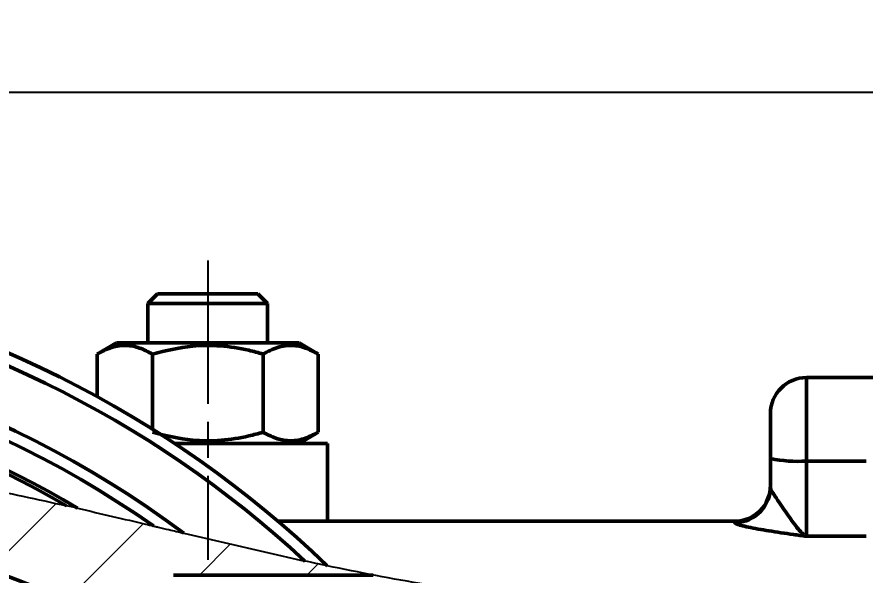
# Model space of a CAD drawing. Header units: millimetres. Extents: x 5395 to 6471, y 1829 to 2617.
# Drawn here: x 5933.9 to 6004.7, y 2026.7 to 2073.4 of the extents above; entities that cross this region are included whole.
import ezdxf

# ---------------------------------------------------------------- set-up
doc = ezdxf.new("R2010")
doc.units = ezdxf.units.MM
doc.linetypes.add('AM_ISO08W050', pattern=[18, 12, -1.5, 3, -1.5])
for name, color, linetype, lineweight in [('AM_5', 3, 'Continuous', 25), ('AM_7', 4, 'AM_ISO08W050', 25), ('AM_BOR', 7, 'Continuous', 50), ('剖面线', 5, 'Continuous', 20)]:
    doc.layers.add(name, color=color, linetype=linetype, lineweight=lineweight)
doc.styles.add('工程字', font='gbenor.shx', dxfattribs={"width": 0.707, "bigfont": 'hztxt.shx'})
doc.dimstyles.new('AM_GB$0', dxfattribs={"dimtxt": 3.5, "dimasz": 2.5, "dimexe": 1, "dimexo": 1, "dimgap": 0.5, "dimtad": 1, "dimdsep": 46, "dimtxsty": '工程字', "dimcen": 0, "dimclrd": 256, "dimclre": 256, "dimclrt": 2, "dimadec": 0, "dimazin": 2, "dimtp": 0.1, "dimtm": 0.1, "dimtfac": 0.71, "dimtmove": 0, "dimatfit": 3, "dimfxl": 0, "dimlwd": -1, "dimlwe": -1, "dimarcsym": 0})

# ---------------------------------------------------------------- blocks, each defined once
blk = doc.blocks.new('*D18')
at = {"layer": 'AM_5', "transparency": 16777216}
for p, q in [((5745.345, 1963.885), (5745.345, 2068.08)), ((6111.339, 1982.73), (6111.339, 2068.08)), ((5747.845, 2067.08), (6108.839, 2067.08))]:
    blk.add_line(p, q, dxfattribs=at)
for points in [[(5747.845, 2067.497), (5747.845, 2066.664), (5745.345, 2067.08)], [(6108.839, 2067.497), (6108.839, 2066.664), (6111.339, 2067.08)]]:
    blk.add_solid(points, dxfattribs=at)
at = {"layer": 'Defpoints', "color": 0}
for p in [(6111.339, 2067.08), (6111.339, 1981.73), (5745.345, 1962.885)]:
    blk.add_point(p, dxfattribs=at)
at = {"layer": 'AM_5', "color": 2, "transparency": 16777216, "insert": (5928.342, 2070.08), "char_height": 5, "attachment_point": 5, "style": '工程字'}
blk.add_mtext('366', dxfattribs=at)

msp = doc.modelspace()

# ---------------------------------------------------------------- hatches: boundary and pattern name
at = {"layer": '剖面线'}
h = msp.add_hatch(dxfattribs=at)
h.set_pattern_fill('ANSI31', color=256, scale=2, style=0)
h.set_pattern_definition([(45, (4918.4383, 1346.2436), (-4.490128, 4.490128), [])])
edge = h.paths.add_edge_path(flags=0)
edge.add_line((5874.84484, 2018.51719), (5874.84484, 1979.93313))
edge.add_spline(control_points=[(5874.84484, 1979.93313), (5875.97851, 1978.02151), (5877.31096, 1976.28555), (5878.84484, 1974.78107)], knot_values=[0.08839695, 0.08839695, 0.08839695, 0.08839695, 0.1083256, 0.1083256, 0.1083256, 0.1083256], weights=[1, 1, 1, 1], degree=3, periodic=0)
edge.add_line((5878.84484, 1974.78107), (5878.84484, 1980.22965))
edge.add_line((5878.84484, 1980.22965), (5884.84484, 1980.22965))
edge.add_arc((5884.84484, 1983.22965), 3, 270, 360)
edge.add_line((5887.84484, 1983.22965), (5887.84484, 1984.2297))
edge.add_line((5887.84484, 1984.2297), (5879.84484, 1984.2297))
edge.add_line((5879.84484, 1984.2297), (5879.84484, 1986.22971))
edge.add_line((5879.84484, 1986.22971), (5877.84484, 1986.22971))
edge.add_line((5877.84484, 1986.22971), (5877.84484, 2010.22959))
edge.add_line((5877.84484, 2010.22959), (5879.84484, 2010.22959))
edge.add_line((5879.84484, 2010.22959), (5879.84484, 2012.2296))
edge.add_line((5879.84484, 2012.2296), (5887.84484, 2012.2296))
edge.add_line((5887.84484, 2012.2296), (5887.84484, 2027.07248))
edge.add_arc((5909.84484, 1962.72965), 68, 105, 108.8765036, ccw=False)
edge.add_line((5892.24515, 2028.41261), (5892.51169, 2027.41784))
edge.add_arc((5894.44354, 2027.93548), 2, 195, 283.2894241)
edge.add_arc((5909.84484, 1962.72965), 65, 76.7105759, 103.2894241, ccw=False)
edge.add_arc((5925.24614, 2027.93548), 2, 256.7105759, 345)
edge.add_line((5927.17799, 2027.41784), (5927.44454, 2028.41261))
edge.add_arc((5909.84484, 1962.72965), 68, 51.8841878, 75, ccw=False)
edge.add_line((5951.81805, 2016.22965), (5942.84484, 2016.22965))
edge.add_line((5942.84484, 2016.22965), (5942.84484, 2010.22959))
edge.add_line((5942.84484, 2010.22959), (5947.84484, 2010.22959))
edge.add_line((5947.84484, 2010.22959), (5947.84484, 2012.2296))
edge.add_line((5947.84484, 2012.2296), (5975.54484, 2012.2296))
edge.add_line((5975.54484, 2012.2296), (5975.54484, 2013.1296))
edge.add_line((5975.54484, 2013.1296), (5977.04484, 2013.1296))
edge.add_line((5977.04484, 2013.1296), (5977.04484, 2012.2296))
edge.add_line((5977.04484, 2012.2296), (5980.84484, 2012.2296))
edge.add_line((5980.84484, 2012.2296), (5980.84484, 2016.22961))
edge.add_line((5980.84484, 2016.22961), (5960.69081, 2016.22961))
edge.add_arc((5908.84484, 1962.72965), 74.5, 45.8995051, 59.2112249)
edge.add_line((5946.9795, 2026.72963), (5963.67404, 2026.72963))
edge.add_spline(control_points=[(5963.67404, 2026.72963), (5946.55824, 2030.0172), (5922.67492, 2038.09506), (5886.5556, 2036.35512), (5876.84794, 2024.36732), (5874.54195, 2019.83082)], knot_values=[0.69037926, 0.69037926, 0.69037926, 0.69037926, 0.83999889, 0.93027121, 0.97350053, 0.97350053, 0.97350053, 0.97350053], weights=[1, 1, 1, 1, 1, 1], degree=3, periodic=0)
edge.add_arc((5871.84484, 2018.51719), 3, 0, 25.9685048, ccw=False)

# ---------------------------------------------------------------- linework, layer by layer
at = {"layer": 'AM_5'}
msp.add_line((5947.83943, 2030.22699), (5957.95447, 2027.90229), dxfattribs=at)
for points, knots in [([(5923.34672, 2035.33951), (5925.82791, 2034.93477), (5930.79989, 2034.12373), (5935.62907, 2033.05531), (5938.04832, 2032.52006)], [0, 0, 0, 0, 0.49903371, 1, 1, 1, 1]), ([(5938.981, 2032.30883), (5938.97205, 2032.31087), (5938.95133, 2032.3156), (5938.82008, 2032.34547), (5938.52424, 2032.41269), (5938.23676, 2032.47755), (5938.04832, 2032.52006)], [0, 0, 0, 0, 0.10552585, 0.24438459, 0.50470503, 1, 1, 1, 1]), ([(5938.981, 2032.30883), (5940.94088, 2031.85435), (5943.15079, 2031.34188), (5945.0897, 2030.88096), (5945.30908, 2030.82881)], [0, 0, 0, 0, 0.88685666, 1, 1, 1, 1]), ([(5945.30908, 2030.82881), (5945.31828, 2030.82662), (5945.33954, 2030.82157), (5945.47917, 2030.78839), (5945.87846, 2030.69345), (5946.6976, 2030.49854), (5947.42485, 2030.32559), (5947.83943, 2030.22699)], [0, 0, 0, 0, 0.05028281, 0.11608587, 0.23414182, 0.56339759, 1, 1, 1, 1]), ([(5959.83082, 2027.50235), (5959.82406, 2027.50377), (5959.80907, 2027.5069), (5959.67298, 2027.53545), (5959.37463, 2027.59822), (5958.78527, 2027.72309), (5958.26992, 2027.83425), (5957.95447, 2027.90229)], [0, 0, 0, 0, 0.08097397, 0.17948043, 0.32768507, 0.58845877, 1, 1, 1, 1]), ([(6003.05968, 1992.84818), (6003.36224, 1994.30633), (6003.57826, 1995.76487), (6003.77829, 1997.95038), (6003.82412, 1998.67986), (6003.87429, 2000.11588), (6003.87896, 2000.82506), (6003.8342, 2002.92666), (6003.72661, 2004.29319), (6003.44719, 2006.29178), (6003.33423, 2006.94942), (6003.0665, 2008.24744), (6002.91299, 2008.88147), (6002.3936, 2010.73437), (6001.96933, 2011.90689), (6001.19674, 2013.5736), (6000.91631, 2014.11376), (6000.30265, 2015.16268), (5999.96867, 2015.67258), (5999.24004, 2016.65469), (5998.84969, 2017.12135), (5998.00699, 2018.00449), (5997.55412, 2018.42075), (5996.58347, 2019.20559), (5996.0657, 2019.57419), (5995.23872, 2020.09331), (5994.9548, 2020.26056), (5994.37716, 2020.58044), (5994.08263, 2020.73361), (5992.58236, 2021.46793), (5991.29366, 2021.955), (5989.24878, 2022.57466), (5988.54801, 2022.7626), (5987.13624, 2023.10277), (5986.42235, 2023.25594), (5984.26172, 2023.67683), (5982.79595, 2023.90614), (5979.84072, 2024.31739), (5978.35118, 2024.4991), (5976.12093, 2024.77346), (5975.37822, 2024.8652), (5973.89828, 2025.0555), (5973.16137, 2025.15455), (5970.96258, 2025.46664), (5969.51502, 2025.69269), (5965.24552, 2026.41132), (5962.48848, 2026.94563), (5959.83082, 2027.50235)], [0, 0, 0, 0, 0.0625, 0.0625, 0.09375, 0.09375, 0.125, 0.125, 0.1875, 0.1875, 0.21875, 0.21875, 0.25, 0.25, 0.3125, 0.3125, 0.34375, 0.34375, 0.375, 0.375, 0.40625, 0.40625, 0.4375, 0.4375, 0.46875, 0.46875, 0.484375, 0.484375, 0.5, 0.5, 0.5625, 0.5625, 0.59375, 0.59375, 0.625, 0.625, 0.6875, 0.6875, 0.75, 0.75, 0.78125, 0.78125, 0.8125, 0.8125, 0.875, 0.875, 1, 1, 1, 1])]:
    msp.add_open_spline(points, degree=3, knots=knots, dxfattribs=at)
at = {"layer": 'AM_7'}
msp.add_line((5949.84484, 2053.02365), (5949.84484, 2028.00822), dxfattribs=at)
at = {"layer": 'AM_BOR'}
for p, q in [((5945.65684, 2050.22965), (5944.84484, 2049.41765)), ((5945.65684, 2050.22965), (5954.03284, 2050.22965)), ((5954.84484, 2049.41765), (5954.03284, 2050.22965)), ((5944.84484, 2049.41765), (5944.84484, 2046.12965)), ((5944.84484, 2049.41765), (5954.84484, 2049.41765)), ((5954.84484, 2046.12965), (5954.84484, 2049.41765)), ((5942.21984, 2046.12965), (5940.60724, 2045.19861)), ((5957.46984, 2046.12965), (5942.21984, 2046.12965)), ((5959.08245, 2045.19861), (5957.46984, 2046.12965)), ((5940.60724, 2041.64964), (5940.60724, 2045.19861)), ((5945.22604, 2038.93589), (5945.22604, 2045.19861)), ((5954.46365, 2038.66068), (5954.46365, 2045.19861)), ((5959.08245, 2038.66068), (5959.08245, 2045.19861)), ((6011.84484, 2043.22965), (5999.84484, 2043.22965)), ((5999.84484, 2043.22965), (5999.84484, 2036.25219)), ((5996.84484, 2036.47256), (5996.84484, 2040.22965)), ((5957.46984, 2037.72965), (5959.08245, 2038.66068)), ((5959.84484, 2037.72965), (5947.09421, 2037.72965)), ((5959.84484, 2031.22965), (5959.84484, 2037.72965)), ((5996.84484, 2034.10403), (5996.84484, 2036.47256)), ((5999.84484, 2036.25219), (5999.84484, 2029.96478)), ((5999.84484, 2036.25219), (6004.84484, 2036.25219)), ((5955.72078, 2031.22965), (5959.84484, 2031.22965)), ((5993.84484, 2031.22965), (5959.84484, 2031.22965)), ((5993.84484, 2031.1112), (5993.84484, 2031.22965)), ((6004.84484, 2029.96478), (5999.84484, 2029.96478)), ((5946.9795, 2026.72964), (5963.67404, 2026.72964))]:
    msp.add_line(p, q, dxfattribs=at)
at = {"layer": 'AM_BOR', "flags": 128}
msp.add_lwpolyline([(5996.72656, 2033.27193), (5996.78719, 2033.52016), (5996.84484, 2034.10403)], dxfattribs=at)
at = {"layer": 'AM_BOR'}
for centre, radius, start, end in [((5897.34484, 1962.72965), 90, 46.0294423, 81.0407931), ((5897.34484, 1962.72965), 89, 47.077612, 81.0407931), ((5897.34484, 1962.72965), 84.29469, 53.1999316, 3.8286633), ((5897.34484, 1962.72965), 83.29504, 54.8418405, 3.7020522), ((5897.34484, 1962.72965), 81.08535, 59.1037129, 185.0144154), ((5897.34484, 1962.72965), 80.79279, 59.7482155, 185.0144154), ((5999.84484, 2040.22965), 3, 90, 180), ((5999.09887, 2046.62753), 10.40212, 257.4853251, 274.1124277), ((5993.84484, 2034.22965), 3, 270, 0), ((5993.8477, 2034.10941), 2.9982, 269.9454022, 343.7800759), ((5909.84484, 1962.72965), 68, 51.8841878, 75)]:
    msp.add_arc(centre, radius, start, end, dxfattribs=at)
for points, knots in [([(5940.60724, 2045.19861), (5941.00811, 2045.40499), (5941.81856, 2045.82222), (5943.01936, 2045.97486), (5944.16723, 2045.75082), (5944.87095, 2045.3838), (5945.22604, 2045.19861)], [0, 0, 0, 0, 0.2646044, 0.53494659, 0.76534256, 1, 1, 1, 1]), ([(5945.22604, 2045.19861), (5946.33311, 2045.47092), (5948.19895, 2045.92986), (5950.9303, 2045.93303), (5952.90095, 2045.62418), (5954.06795, 2045.30637), (5954.46365, 2045.19861)], [0, 0, 0, 0, 0.36359247, 0.61279183, 0.86871, 1, 1, 1, 1]), ([(5954.46365, 2045.19861), (5954.86452, 2045.40499), (5955.67497, 2045.82222), (5956.87576, 2045.97486), (5958.02364, 2045.75082), (5958.72736, 2045.3838), (5959.08245, 2045.19861)], [0, 0, 0, 0, 0.26460425, 0.53494646, 0.76534245, 1, 1, 1, 1]), ([(5954.46365, 2038.66068), (5954.06795, 2038.55292), (5952.92025, 2038.24037), (5950.95073, 2037.9281), (5948.21846, 2037.92469), (5946.33311, 2038.3884), (5945.22604, 2038.66068)], [0, 0, 0, 0, 0.13129054, 0.38079738, 0.63640604, 1, 1, 1, 1]), ([(5959.08245, 2038.66068), (5958.68157, 2038.45431), (5957.87112, 2038.03707), (5956.67033, 2037.88444), (5955.52245, 2038.10848), (5954.81873, 2038.47549), (5954.46365, 2038.66068)], [0, 0, 0, 0, 0.26460453, 0.53494674, 0.76534273, 1, 1, 1, 1]), ([(5996.84484, 2034.10403), (5996.84484, 2033.991), (5996.90158, 2033.85259), (5997.08221, 2033.52557), (5997.20515, 2033.33888), (5997.47331, 2032.94129), (5997.61938, 2032.72934), (5997.9136, 2032.29942), (5998.06204, 2032.08147), (5998.35365, 2031.65667), (5998.49698, 2031.44985), (5998.778, 2031.0603), (5998.91626, 2030.87697), (5999.18693, 2030.54747), (5999.31944, 2030.40109), (5999.51682, 2030.21306), (5999.58239, 2030.15562), (5999.71363, 2030.05171), (5999.78012, 2030.00478), (5999.84484, 2029.96478)], [0, 0, 0, 0, 0.125, 0.125, 0.25, 0.25, 0.375, 0.375, 0.5, 0.5, 0.625, 0.625, 0.75, 0.75, 0.875, 0.875, 0.9375, 0.9375, 1, 1, 1, 1]), ([(5993.84484, 2031.11121), (5993.84484, 2031.0812), (5993.89378, 2031.04616), (5994.03219, 2030.98688), (5994.08925, 2030.966), (5994.22467, 2030.92214), (5994.30325, 2030.89913), (5994.56437, 2030.82871), (5994.77347, 2030.77948), (5995.25139, 2030.67812), (5995.52094, 2030.62596), (5996.38028, 2030.47158), (5997.02822, 2030.37015), (5998.05876, 2030.21923), (5998.41161, 2030.1691), (5998.94609, 2030.09339), (5999.12526, 2030.06804), (5999.48459, 2030.01685), (5999.66586, 2029.99085), (5999.84484, 2029.96478)], [0, 0, 0, 0, 0.125, 0.125, 0.1875, 0.1875, 0.25, 0.25, 0.375, 0.375, 0.5, 0.5, 0.75, 0.75, 0.875, 0.875, 0.9375, 0.9375, 1, 1, 1, 1])]:
    msp.add_open_spline(points, degree=3, knots=knots, dxfattribs=at)

# ---------------------------------------------------------------- dimensions: what is measured, and where the dimension line sits
at = {"layer": 'AM_5'}
dim = msp.add_linear_dim(base=(6111.33884, 2067.08019), p1=(5745.34484, 1962.88462), p2=(6111.33884, 1981.72965), text='366', dimstyle='AM_GB$0', override={"dimtxt": 5}, dxfattribs=at)
dim.commit()
dim.dimension.update_dxf_attribs({"geometry": '*D18', "text_midpoint": (5928.34184, 2067.08019), "dimtype": 160})

doc.saveas('drawing.dxf')
